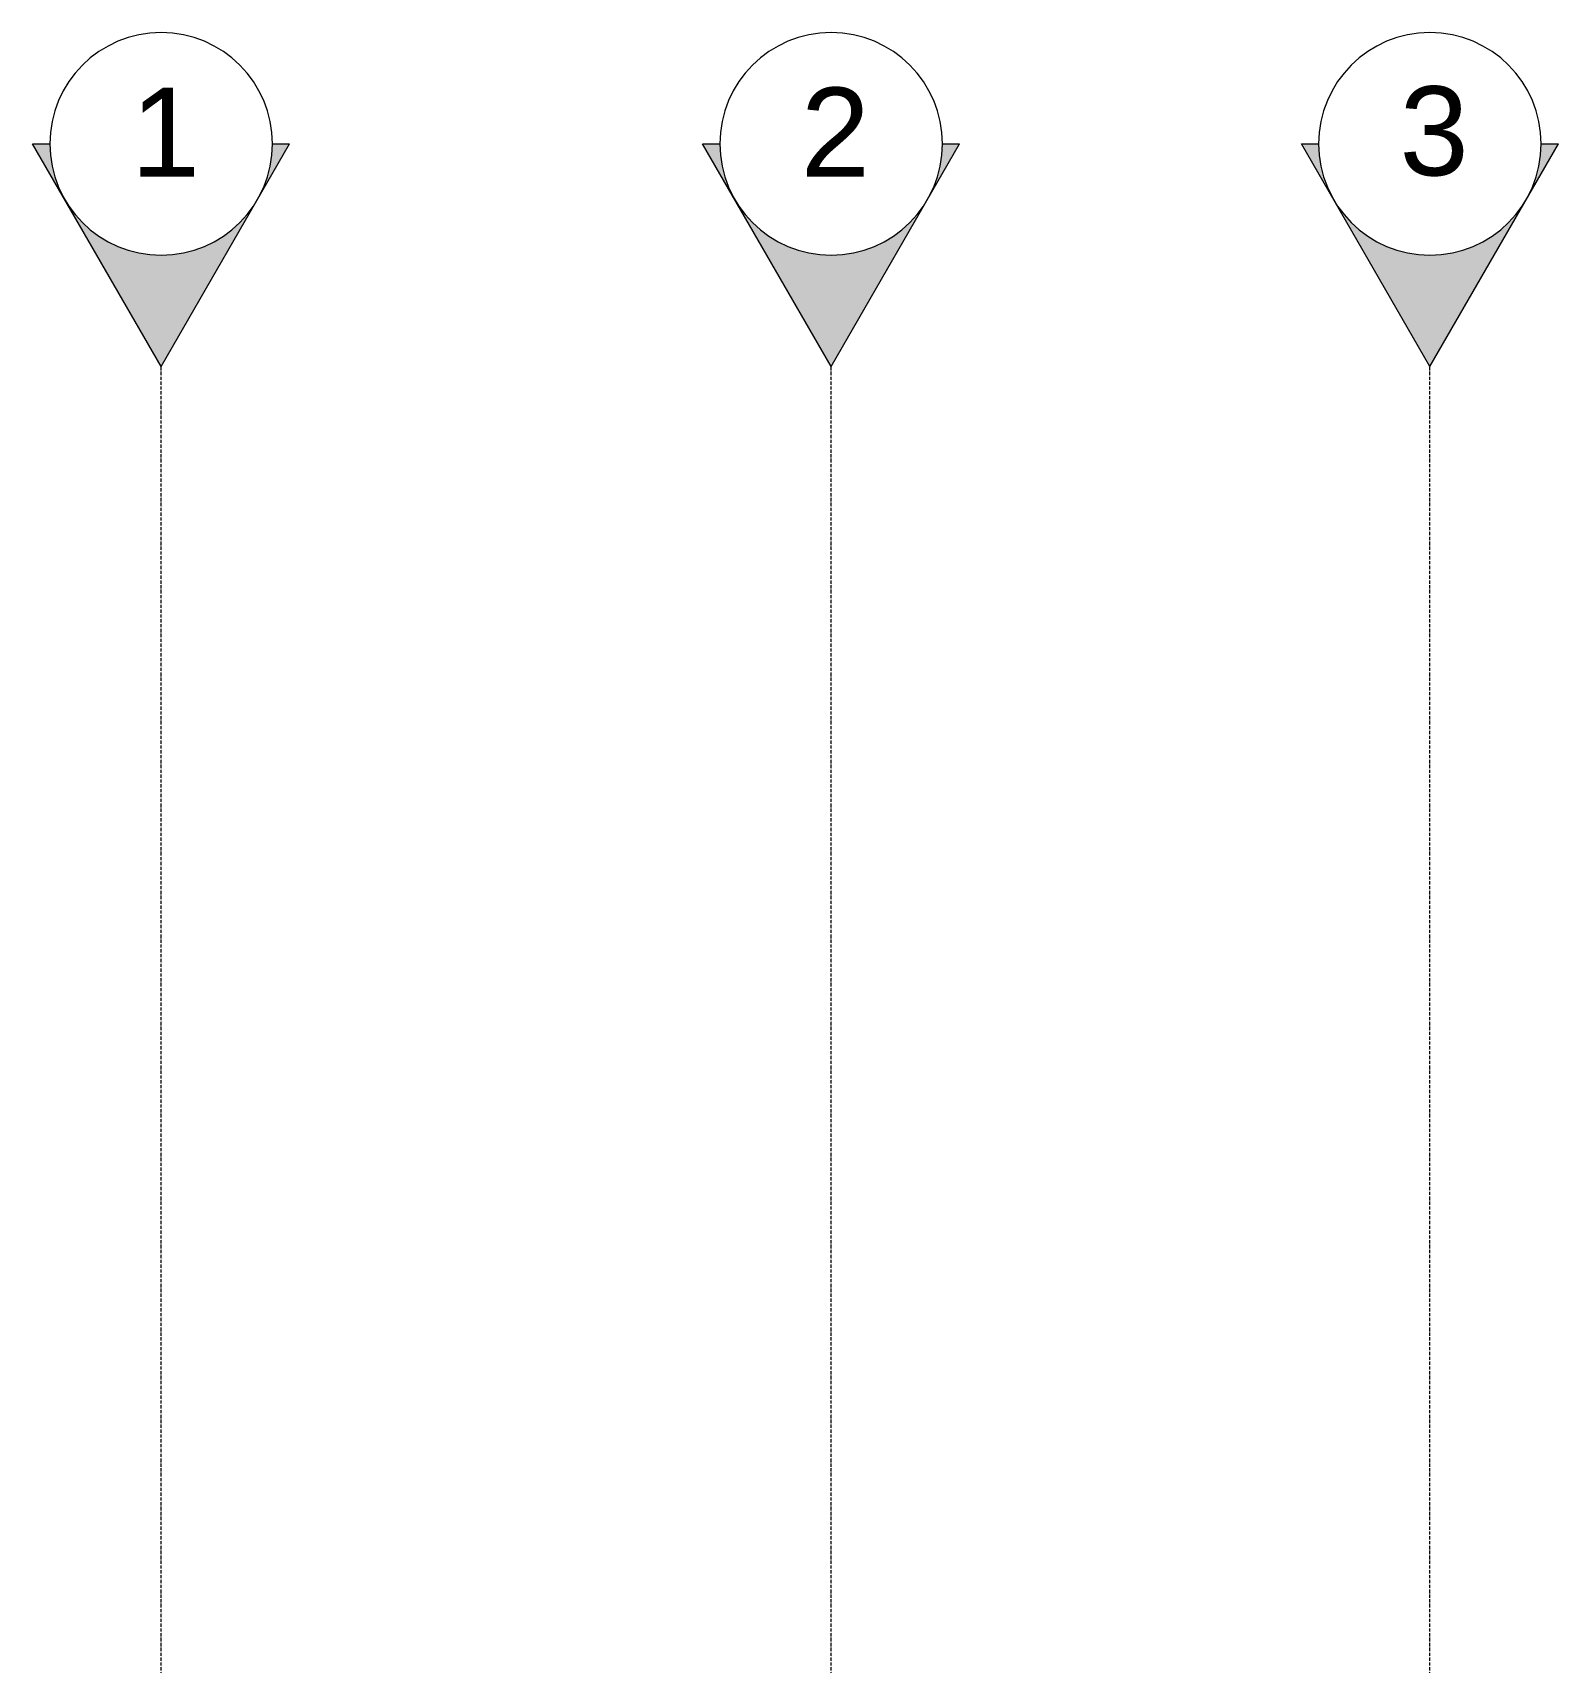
# Model space of a CAD drawing. Header units: millimetres. Extents: x -425671 to 598394, y -194194 to 343585.
# Drawn here: x 43935 to 47363, y 126714 to 130376 of the extents above; entities that cross this region are included whole.
import ezdxf

# ---------------------------------------------------------------- set-up
doc = ezdxf.new("R2010")
doc.units = ezdxf.units.MM
doc.linetypes.add('ACAD_ISO10W100', pattern=[18, 12, -3, 0, -3])
doc.layers.add('C TEXT', color=30, linetype='Continuous', lineweight=13)
doc.layers.add('Centre line', color=30, linetype='Continuous', lineweight=9)
doc.styles.get("Standard").update_dxf_attribs({"font": 'arial.ttf'})

# ---------------------------------------------------------------- blocks, each defined once
blk = doc.blocks.new('CC')
at = {"layer": 'C TEXT', "linetype": 'Continuous', "ltscale": 500}
h = blk.add_hatch(color=253, dxfattribs=at)
h.dxf.hatch_style = 1
h.paths.add_polyline_path([(2471483780.8, 936792744.8), (2471483780.8, 936792783.5, -0.131652), (2471483655.8, 936792817)])
h.paths.add_polyline_path([(2471483780.8, 936793322.1), (2471483655.8, 936793250, -0.131652), (2471483780.8, 936793283.5)])
h = blk.add_hatch(color=253, dxfattribs=at)
h.dxf.hatch_style = 1
edge = h.paths.add_edge_path()
edge.add_arc((2471483780.8, 936793033.5), 250, 180, 240)
edge.add_line((2471483655.8, 936792817), (2471483280.8, 936793033.5))
edge.add_line((2471483280.8, 936793033.5), (2471483655.8, 936793250))
edge.add_arc((2471483780.8, 936793033.5), 250, 120, 180)
for points in [[(2471483280.8, 936793033.5), (2471483780.8, 936793322.1)], [(2471483780.8, 936793283.5), (2471483780.8, 936793322.1)], [(2471483280.8, 936793033.5), (2471483780.8, 936792744.8)], [(2471483780.8, 936792744.8), (2471483780.8, 936792783.5)]]:
    blk.add_lwpolyline(points, dxfattribs=at)
blk.add_circle((2471483780.8, 936793033.5), 250, dxfattribs=at)

msp = doc.modelspace()

# ---------------------------------------------------------------- linework, layer by layer
at = {"layer": 'Centre line', "linetype": 'ACAD_ISO10W100', "ltscale": 0.6}
for p, q in [((44224.008, 97626.016), (44224.035, 129626.016)), ((45729.018, 97626.016), (45729.044, 129626.016)), ((47074.011, 97626.016), (47074.038, 129626.016))]:
    msp.add_line(p, q, dxfattribs=at)

# ---------------------------------------------------------------- block references
at = {"layer": 'C TEXT', "linetype": 'Continuous', "xscale": -1, "rotation": 270}
for p in [(-936748809.439, -2471353654.783), (-936747304.429, -2471353654.783), (-936745959.436, -2471353654.783)]:
    msp.add_blockref('CC', p, dxfattribs=at)

# ---------------------------------------------------------------- texts
at = {"layer": 'C TEXT', "linetype": 'Continuous', "ltscale": 500, "char_height": 200, "attachment_point": 7}
for s, insert in [('1', (44155.862, 130052.345)), ('2', (45660.872, 130052.345)), ('3', (47005.865, 130052.345))]:
    msp.add_mtext_dynamic_manual_height_columns(s, width=187.8802, gutter_width=12.5, heights=[0], dxfattribs=dict(at, insert=insert))

doc.saveas('drawing.dxf')
